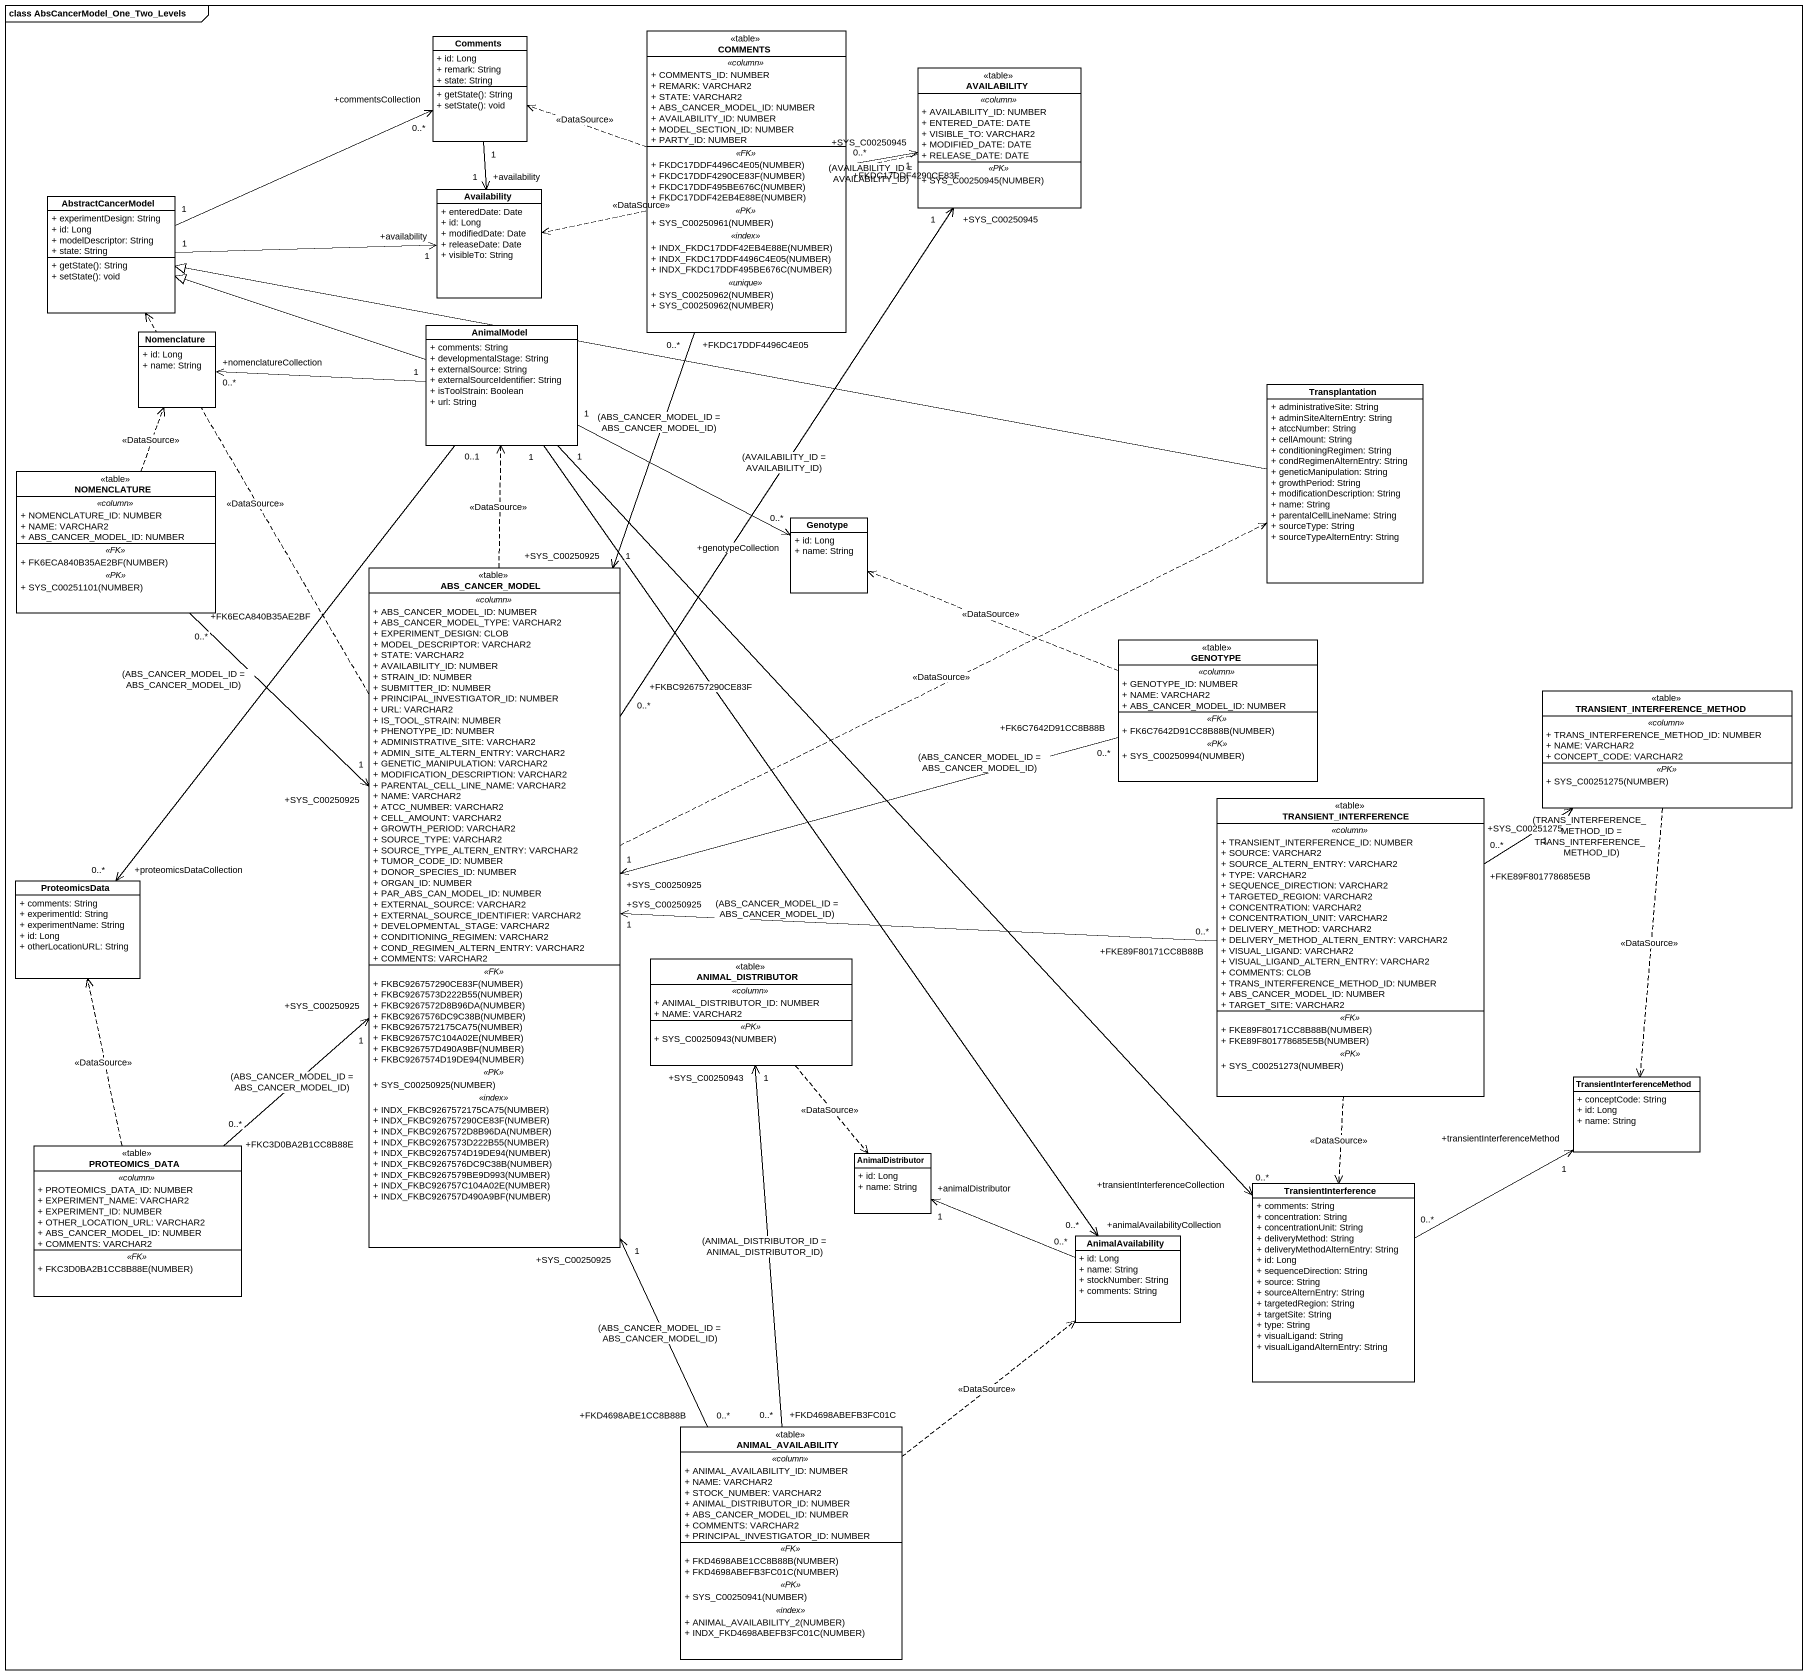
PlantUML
@startuml
mainframe class AbsCancerModel_One_Two_Levels
hide circle
hide empty members
skinparam classAttributeIconSize 0
class Comments {
  + id: Long
  + remark: String
  + state: String
  + getState(): String
  + setState(): void
}
class COMMENTS <<table>> {
  .. <<column>> ..
  + COMMENTS_ID: NUMBER
  + REMARK: VARCHAR2
  + STATE: VARCHAR2
  + ABS_CANCER_MODEL_ID: NUMBER
  + AVAILABILITY_ID: NUMBER
  + MODEL_SECTION_ID: NUMBER
  + PARTY_ID: NUMBER
  .. <<FK>> ..
  + FKDC17DDF4496C4E05(NUMBER)
  + FKDC17DDF4290CE83F(NUMBER)
  + FKDC17DDF495BE676C(NUMBER)
  + FKDC17DDF42EB4E88E(NUMBER)
  .. <<PK>> ..
  + SYS_C00250961(NUMBER)
  .. <<index>> ..
  + INDX_FKDC17DDF42EB4E88E(NUMBER)
  + INDX_FKDC17DDF4496C4E05(NUMBER)
  + INDX_FKDC17DDF495BE676C(NUMBER)
  .. <<unique>> ..
  + SYS_C00250962(NUMBER)
  + SYS_C00250962(NUMBER)
}
class AVAILABILITY <<table>> {
  .. <<column>> ..
  + AVAILABILITY_ID: NUMBER
  + ENTERED_DATE: DATE
  + VISIBLE_TO: VARCHAR2
  + MODIFIED_DATE: DATE
  + RELEASE_DATE: DATE
  .. <<PK>> ..
  + SYS_C00250945(NUMBER)
}
class AbstractCancerModel {
  + experimentDesign: String
  + id: Long
  + modelDescriptor: String
  + state: String
  + getState(): String
  + setState(): void
}
class Availability {
  + enteredDate: Date
  + id: Long
  + modifiedDate: Date
  + releaseDate: Date
  + visibleTo: String
}
class Nomenclature {
  + id: Long
  + name: String
}
class AnimalModel {
  + comments: String
  + developmentalStage: String
  + externalSource: String
  + externalSourceIdentifier: String
  + isToolStrain: Boolean
  + url: String
}
class Transplantation {
  + administrativeSite: String
  + adminSiteAlternEntry: String
  + atccNumber: String
  + cellAmount: String
  + conditioningRegimen: String
  + condRegimenAlternEntry: String
  + geneticManipulation: String
  + growthPeriod: String
  + modificationDescription: String
  + name: String
  + parentalCellLineName: String
  + sourceType: String
  + sourceTypeAlternEntry: String
}
class NOMENCLATURE <<table>> {
  .. <<column>> ..
  + NOMENCLATURE_ID: NUMBER
  + NAME: VARCHAR2
  + ABS_CANCER_MODEL_ID: NUMBER
  .. <<FK>> ..
  + FK6ECA840B35AE2BF(NUMBER)
  .. <<PK>> ..
  + SYS_C00251101(NUMBER)
}
class Genotype {
  + id: Long
  + name: String
}
class ABS_CANCER_MODEL <<table>> {
  .. <<column>> ..
  + ABS_CANCER_MODEL_ID: NUMBER
  + ABS_CANCER_MODEL_TYPE: VARCHAR2
  + EXPERIMENT_DESIGN: CLOB
  + MODEL_DESCRIPTOR: VARCHAR2
  + STATE: VARCHAR2
  + AVAILABILITY_ID: NUMBER
  + STRAIN_ID: NUMBER
  + SUBMITTER_ID: NUMBER
  + PRINCIPAL_INVESTIGATOR_ID: NUMBER
  + URL: VARCHAR2
  + IS_TOOL_STRAIN: NUMBER
  + PHENOTYPE_ID: NUMBER
  + ADMINISTRATIVE_SITE: VARCHAR2
  + ADMIN_SITE_ALTERN_ENTRY: VARCHAR2
  + GENETIC_MANIPULATION: VARCHAR2
  + MODIFICATION_DESCRIPTION: VARCHAR2
  + PARENTAL_CELL_LINE_NAME: VARCHAR2
  + NAME: VARCHAR2
  + ATCC_NUMBER: VARCHAR2
  + CELL_AMOUNT: VARCHAR2
  + GROWTH_PERIOD: VARCHAR2
  + SOURCE_TYPE: VARCHAR2
  + SOURCE_TYPE_ALTERN_ENTRY: VARCHAR2
  + TUMOR_CODE_ID: NUMBER
  + DONOR_SPECIES_ID: NUMBER
  + ORGAN_ID: NUMBER
  + PAR_ABS_CAN_MODEL_ID: NUMBER
  + EXTERNAL_SOURCE: VARCHAR2
  + EXTERNAL_SOURCE_IDENTIFIER: VARCHAR2
  + DEVELOPMENTAL_STAGE: VARCHAR2
  + CONDITIONING_REGIMEN: VARCHAR2
  + COND_REGIMEN_ALTERN_ENTRY: VARCHAR2
  + COMMENTS: VARCHAR2
  .. <<FK>> ..
  + FKBC926757290CE83F(NUMBER)
  + FKBC9267573D222B55(NUMBER)
  + FKBC9267572D8B96DA(NUMBER)
  + FKBC9267576DC9C38B(NUMBER)
  + FKBC9267572175CA75(NUMBER)
  + FKBC926757C104A02E(NUMBER)
  + FKBC926757D490A9BF(NUMBER)
  + FKBC9267574D19DE94(NUMBER)
  .. <<PK>> ..
  + SYS_C00250925(NUMBER)
  .. <<index>> ..
  + INDX_FKBC9267572175CA75(NUMBER)
  + INDX_FKBC926757290CE83F(NUMBER)
  + INDX_FKBC9267572D8B96DA(NUMBER)
  + INDX_FKBC9267573D222B55(NUMBER)
  + INDX_FKBC9267574D19DE94(NUMBER)
  + INDX_FKBC9267576DC9C38B(NUMBER)
  + INDX_FKBC9267579BE9D993(NUMBER)
  + INDX_FKBC926757C104A02E(NUMBER)
  + INDX_FKBC926757D490A9BF(NUMBER)
}
class GENOTYPE <<table>> {
  .. <<column>> ..
  + GENOTYPE_ID: NUMBER
  + NAME: VARCHAR2
  + ABS_CANCER_MODEL_ID: NUMBER
  .. <<FK>> ..
  + FK6C7642D91CC8B88B(NUMBER)
  .. <<PK>> ..
  + SYS_C00250994(NUMBER)
}
class "TRANSIENT_INTERFERENCE_METHOD" as TRANSIENT_INTERFERENCE <<table>> {
  .. <<column>> ..
  + TRANS_INTERFERENCE_METHOD_ID: NUMBER
  + NAME: VARCHAR2
  + CONCEPT_CODE: VARCHAR2
  .. <<PK>> ..
  + SYS_C00251275(NUMBER)
}
class "TRANSIENT_INTERFERENCE" as TRANSIENT_INTERFERENCE_2 <<table>> {
  .. <<column>> ..
  + TRANSIENT_INTERFERENCE_ID: NUMBER
  + SOURCE: VARCHAR2
  + SOURCE_ALTERN_ENTRY: VARCHAR2
  + TYPE: VARCHAR2
  + SEQUENCE_DIRECTION: VARCHAR2
  + TARGETED_REGION: VARCHAR2
  + CONCENTRATION: VARCHAR2
  + CONCENTRATION_UNIT: VARCHAR2
  + DELIVERY_METHOD: VARCHAR2
  + DELIVERY_METHOD_ALTERN_ENTRY: VARCHAR2
  + VISUAL_LIGAND: VARCHAR2
  + VISUAL_LIGAND_ALTERN_ENTRY: VARCHAR2
  + COMMENTS: CLOB
  + TRANS_INTERFERENCE_METHOD_ID: NUMBER
  + ABS_CANCER_MODEL_ID: NUMBER
  + TARGET_SITE: VARCHAR2
  .. <<FK>> ..
  + FKE89F80171CC8B88B(NUMBER)
  + FKE89F801778685E5B(NUMBER)
  .. <<PK>> ..
  + SYS_C00251273(NUMBER)
}
class ProteomicsData {
  + comments: String
  + experimentId: String
  + experimentName: String
  + id: Long
  + otherLocationURL: String
}
class ANIMAL_DISTRIBUTOR <<table>> {
  .. <<column>> ..
  + ANIMAL_DISTRIBUTOR_ID: NUMBER
  + NAME: VARCHAR2
  .. <<PK>> ..
  + SYS_C00250943(NUMBER)
}
class TransientInterferenceMethod {
  + conceptCode: String
  + id: Long
  + name: String
}
class PROTEOMICS_DATA <<table>> {
  .. <<column>> ..
  + PROTEOMICS_DATA_ID: NUMBER
  + EXPERIMENT_NAME: VARCHAR2
  + EXPERIMENT_ID: NUMBER
  + OTHER_LOCATION_URL: VARCHAR2
  + ABS_CANCER_MODEL_ID: NUMBER
  + COMMENTS: VARCHAR2
  .. <<FK>> ..
  + FKC3D0BA2B1CC8B88E(NUMBER)
}
class AnimalDistributor {
  + id: Long
  + name: String
}
class TransientInterference {
  + comments: String
  + concentration: String
  + concentrationUnit: String
  + deliveryMethod: String
  + deliveryMethodAlternEntry: String
  + id: Long
  + sequenceDirection: String
  + source: String
  + sourceAlternEntry: String
  + targetedRegion: String
  + targetSite: String
  + type: String
  + visualLigand: String
  + visualLigandAlternEntry: String
}
class AnimalAvailability {
  + id: Long
  + name: String
  + stockNumber: String
  + comments: String
}
class ANIMAL_AVAILABILITY <<table>> {
  .. <<column>> ..
  + ANIMAL_AVAILABILITY_ID: NUMBER
  + NAME: VARCHAR2
  + STOCK_NUMBER: VARCHAR2
  + ANIMAL_DISTRIBUTOR_ID: NUMBER
  + ABS_CANCER_MODEL_ID: NUMBER
  + COMMENTS: VARCHAR2
  + PRINCIPAL_INVESTIGATOR_ID: NUMBER
  .. <<FK>> ..
  + FKD4698ABE1CC8B88B(NUMBER)
  + FKD4698ABEFB3FC01C(NUMBER)
  .. <<PK>> ..
  + SYS_C00250941(NUMBER)
  .. <<index>> ..
  + ANIMAL_AVAILABILITY_2(NUMBER)
  + INDX_FKD4698ABEFB3FC01C(NUMBER)
}
Comments "+commentsCollection\n0..*" <-left- "1" AbstractCancerModel
Comments "1" --> "+availability\n1" Availability
COMMENTS .left.> Comments : <<DataSource>>
COMMENTS "+FKDC17DDF4290CE83F\n0..*" -right-> "+SYS_C00250945\n1" AVAILABILITY : (AVAILABILITY_ID = AVAILABILITY_ID)
COMMENTS "+FKDC17DDF4496C4E05\n0..*" --> "+SYS_C00250925\n1" ABS_CANCER_MODEL : (ABS_CANCER_MODEL_ID = ABS_CANCER_MODEL_ID)
AVAILABILITY .left.> Availability : <<DataSource>>
Availability "+availability\n1" <-left- "1" AbstractCancerModel
AnimalModel -left-|> AbstractCancerModel
AnimalModel "1" -left-> "+nomenclatureCollection\n0..*" Nomenclature
AnimalModel "1" -right-> "+genotypeCollection\n0..*" Genotype
AnimalModel "1" --> "+transientInterferenceCollection\n0..*" TransientInterference
AnimalModel "1" --> "+animalAvailabilityCollection\n0..*" AnimalAvailability
Transplantation -left-|> AbstractCancerModel
NOMENCLATURE .up.> Nomenclature : <<DataSource>>
NOMENCLATURE "+FK6ECA840B35AE2BF\n0..*" --> "+SYS_C00250925\n1" ABS_CANCER_MODEL : (ABS_CANCER_MODEL_ID = ABS_CANCER_MODEL_ID)
ABS_CANCER_MODEL "+FKBC926757290CE83F\n0..*" -up-> "+SYS_C00250945\n1" AVAILABILITY : (AVAILABILITY_ID = AVAILABILITY_ID)
ABS_CANCER_MODEL .up.> AbstractCancerModel : <<DataSource>>
ABS_CANCER_MODEL .up.> AnimalModel : <<DataSource>>
ABS_CANCER_MODEL .right.> Transplantation : <<DataSource>>
GENOTYPE .left.> Genotype : <<DataSource>>
GENOTYPE "+FK6C7642D91CC8B88B\n0..*" -left-> "+SYS_C00250925\n1" ABS_CANCER_MODEL : (ABS_CANCER_MODEL_ID = ABS_CANCER_MODEL_ID)
TRANSIENT_INTERFERENCE ..> TransientInterferenceMethod : <<DataSource>>
TRANSIENT_INTERFERENCE_2 "+FKE89F80171CC8B88B\n0..*" -left-> "+SYS_C00250925\n1" ABS_CANCER_MODEL : (ABS_CANCER_MODEL_ID = ABS_CANCER_MODEL_ID)
TRANSIENT_INTERFERENCE_2 "+FKE89F801778685E5B\n0..*" -up-> "+SYS_C00251275\n1" TRANSIENT_INTERFERENCE : (TRANS_INTERFERENCE_METHOD_ID = TRANS_INTERFERENCE_METHOD_ID)
TRANSIENT_INTERFERENCE_2 ..> TransientInterference : <<DataSource>>
ProteomicsData "+proteomicsDataCollection\n0..*" <-up- "0..1" AnimalModel
ANIMAL_DISTRIBUTOR ..> AnimalDistributor : <<DataSource>>
PROTEOMICS_DATA "+FKC3D0BA2B1CC8B88E\n0..*" -up-> "+SYS_C00250925\n1" ABS_CANCER_MODEL : (ABS_CANCER_MODEL_ID = ABS_CANCER_MODEL_ID)
PROTEOMICS_DATA .up.> ProteomicsData : <<DataSource>>
TransientInterference "0..*" -right-> "+transientInterferenceMethod\n1" TransientInterferenceMethod
AnimalAvailability "0..*" -left-> "+animalDistributor\n1" AnimalDistributor
ANIMAL_AVAILABILITY "+FKD4698ABE1CC8B88B\n0..*" -up-> "+SYS_C00250925\n1" ABS_CANCER_MODEL : (ABS_CANCER_MODEL_ID = ABS_CANCER_MODEL_ID)
ANIMAL_AVAILABILITY "+FKD4698ABEFB3FC01C\n0..*" -up-> "+SYS_C00250943\n1" ANIMAL_DISTRIBUTOR : (ANIMAL_DISTRIBUTOR_ID = ANIMAL_DISTRIBUTOR_ID)
ANIMAL_AVAILABILITY .up.> AnimalAvailability : <<DataSource>>
@enduml
